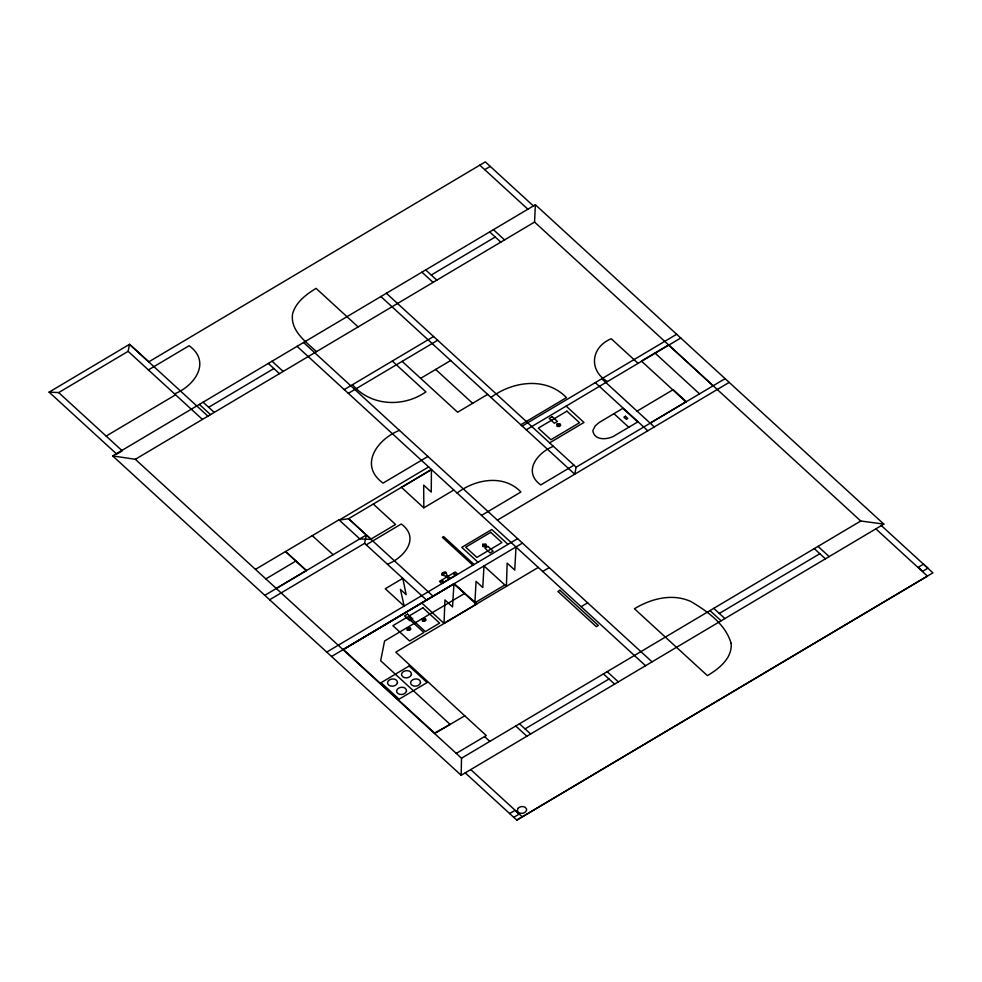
<?xml version="1.0" encoding="UTF-8"?>
<svg xmlns="http://www.w3.org/2000/svg" width="982" height="982" viewBox="0 0 982 982"><rect width="100%" height="100%" fill="white"/><g stroke="black" fill="none" stroke-linecap="round" stroke-linejoin="round"><path stroke-width="1.47" d="M428.631 466.941L339.232 520.055L348.536 518.754L431.429 469.494L431.245 492.08L423.672 485.133L423.843 507.829L453.819 490.018M461.159 775.277L461.515 758.214L135.332 459.294L112.672 455.918L535.362 204.759L883.837 524.118L461.159 775.277L112.672 455.918M444.024 623.312L444.956 599.965L452.542 606.913L453.93 583.75L343.344 649.458L434.584 733.088L450.137 724.409L380.66 660.739L384.576 641.001L464.83 593.324L453.93 583.75L476.258 604.212M883.837 524.118L860.748 521L534.564 222.067L535.362 204.759M515.992 546.999L514.752 570.076L507.178 563.128L506.393 586.389L483.991 565.939L482.763 587.494L476.074 581.356L474.883 602.948M58.687 392.591L122.259 450.848L116.76 454.126L49.1 392.125L58.687 392.591L128.126 351.335L129.55 344.314L148.773 361.855L485.317 161.883L533.386 205.938M269.633 599.757L364.617 543.316L366.286 535.018L264.796 595.325M725.121 378.659L576.152 467.174L574.728 474.196L380.881 296.552M49.1 392.125L129.55 344.314L207.926 416.159M484.74 169.665L490.239 166.4M148.405 369.919L189.121 345.725C211.646 362.051 194.51 385.987 174.55 393.868M106.142 436.082L175.668 394.764M208.675 407.285L273.868 368.557M431.258 275.034L495.235 237.018M135.332 459.294L534.564 222.067M344.24 389.596L433.578 336.519M348.328 393.352L437.665 340.263M420.652 378.352L450.677 360.504M399.453 430.362C377.628 438.942 358.234 465.087 383.066 483.107L427.919 456.458M487.649 394.396L457.624 412.231L402.141 361.376M490.963 397.428C512.825 381.225 546.053 376.487 566.479 397.624L520.804 424.764M255.467 569.376L285.492 551.54L306.274 570.579L276.249 588.427M431.528 469.58L401.503 487.428L423.794 507.854M522.191 426.053L676.672 334.261M265.852 578.901L295.877 561.053M526.278 429.797L680.759 338.004M366.261 544.814L401.282 524.007C420.664 538.197 403.897 557.825 387.436 564.233M457.096 493.025C475.362 479.179 503.521 473.925 520.951 491.994L481.536 515.415M549.625 442.87L583.983 422.456L566.172 406.143M553.394 446.319C537.498 452.53 522.338 471.532 540.738 484.936L573.979 465.186M637.072 411.127L673.186 389.658L686.258 401.65L650.145 423.107M628.775 427.28L637.772 421.929L622.919 408.316L599.032 422.591L595.215 425.906L592.833 430.558C594.233 441.384 609.049 439.875 615.849 434.903L628.775 427.28L613.922 413.655M497.408 520.141L729.209 382.403M445.975 576.459L447.326 575.648M446.675 577.109L439.47 581.381L441.74 583.468L457.551 574.065L455.292 571.99L448.025 576.299M326.736 652.085L517.612 538.664M331.56 656.504L522.449 543.083M474.772 602.85L504.797 585.002M538.296 567.424L443.974 623.349L421.683 602.911M542.69 571.475L549.196 567.608M581.123 606.68L587.629 602.825M434.609 733.554L464.744 715.817L395.807 652.146L476.945 603.93L454.089 583.885L343.074 649.667M456.262 753.403L486.286 735.555L464.633 715.706M461.515 758.214L860.748 521M525.051 728.889L609.012 679.004M719.315 613.455L819.835 553.725M509.56 813.612L515.022 810.359L519.122 814.127L513.66 817.368M465.223 772.859L516.79 820.117L932.9 572.825L881.357 525.591M516.79 820.117L927.425 576.115L875.858 528.856M371.122 539.449L359.78 538.885L338.962 519.809L285.627 551.503L306.421 570.567M479.805 165.16L527.874 209.203M713.079 385.816L668.497 344.952L641.393 361.057L685.988 401.908M654.945 353.004L699.528 393.868M493.418 229.69L504.564 239.903M638.091 363.352L611.234 338.741C591.004 347.088 588.292 370.153 607.428 381.581M489.662 231.912L500.808 242.124M818.018 546.385L829.164 556.61M814.262 548.619L825.408 558.832M601.757 378.77L654.294 426.925M595.288 382.612L647.825 430.767M425.672 269.927L436.83 280.152M421.929 272.161L433.074 282.374M386.392 293.274L576.152 467.174M713.742 608.349L724.888 618.562M709.986 610.583L721.132 620.796M435.664 369.428L472.637 403.307M358.123 326.908L316.069 288.364C306.126 294.453 295.705 302.198 292.562 314.007C290.132 330.615 305.844 341.797 316.486 351.642M392.272 361.069L425.893 391.879C403.43 407.628 370.742 406.29 352.489 384.698M303.561 342.497L652.036 661.843M297.055 346.351L645.53 665.71M508.001 544.372L491.798 529.519L461.773 547.355L477.976 562.207M272.039 361.216L283.184 371.442M607.183 671.663L618.329 681.876M268.295 363.45L279.44 373.663M603.427 673.898L614.585 684.11M474.122 564.503L443.618 536.553L442.366 537.301L472.87 565.251M453.586 572.997L455.906 575.047M373.283 504.048L395.574 524.486L370.95 539.106L348.659 518.68M450.296 578.373L447.105 575.452L446.11 572.469L444.06 572.101L441.961 573.341L442.01 574.9L445.742 576.25L448.946 579.184M441.078 580.436L443.336 582.51M348.536 518.754L433.05 596.209M364.58 543.341L426.544 600.063M203.102 402.178L214.248 412.403M199.358 404.412L210.504 414.625M128.126 351.335L202.427 419.424M519.478 723.783L530.624 733.996M312.288 535.656L333.094 554.72M515.722 726.005L526.868 736.23M484.58 736.574L489.834 741.398M470.722 769.581L522.289 816.84M731.124 643.32C732.437 658.345 718.922 668.693 707.421 675.653L634.433 608.766C651.041 598.615 672.363 593.079 690.862 601.512C707.396 611.246 725.502 624.147 731.124 643.32M442.293 574.249L442.084 574.924C449.756 571.88 444.38 571.389 442.293 574.249M397.452 682.834C396.249 686.811 389.461 687.498 387.669 683.717L387.583 682.343C388.737 677.875 397.6 677.654 397.452 682.834M411.458 674.499C410.255 678.488 403.479 679.176 401.687 675.395L401.589 674.008C402.743 669.54 411.605 669.331 411.458 674.499M406.511 691.132C405.308 695.109 398.52 695.796 396.728 692.015L396.642 690.641C397.796 686.173 406.658 685.952 406.511 691.132M420.517 682.809C419.314 686.786 412.538 687.474 410.734 683.693L410.66 682.318C411.802 677.85 420.664 677.629 420.517 682.809M517.87 808.456L517.342 811.022C519.036 814.594 525.444 813.943 526.585 810.187L526.499 808.886C525.002 805.706 519.92 805.94 517.87 808.456M407.739 628.357L407.8 629.646L409.899 628.996L409.531 628.222L407.739 628.357M423.009 619.286L423.058 620.587L425.157 619.924L424.801 619.151L423.009 619.286M483.377 544.74L483.426 546.041L485.525 545.378L485.169 544.605L483.377 544.74M557.641 424.531L557.69 425.82L559.789 425.169L559.421 424.396L557.641 424.531M407.051 627.928L407.137 630.186L409.654 630.309L410.82 629.045L410.181 627.682L407.051 627.928M422.321 618.856L422.407 621.115L424.911 621.238L426.09 619.973L425.452 618.611L422.321 618.856M482.678 544.31L482.776 546.569L485.28 546.692L486.446 545.427L485.82 544.077L482.678 544.31M556.941 424.101L557.039 426.36L559.544 426.483L560.71 425.218L560.084 423.856L556.941 424.101M454.261 574.556L454.703 574.028L454.261 574.556M442.305 581.332L443.164 581.209L442.305 581.332M552.203 416.687L549.196 418.467L554.4 423.242L557.408 421.45L552.203 416.687M566.921 411.151L538.296 428.152L550.914 439.727L579.54 422.714L566.921 411.151M625.424 416.258L623.914 417.166L626.27 419.326L627.793 418.43L625.424 416.258M402.792 578.349L385.275 588.758L404.167 606.066L400.423 589.409L406.18 594.687L402.792 578.349M490.73 532.318L465.701 547.183L476.871 557.42L501.9 542.555L490.73 532.318M487.944 546.397L484.936 548.177L490.141 552.952L493.136 551.16L487.944 546.397M407.518 614.131L404.51 615.91L409.715 620.673L412.722 618.893L407.518 614.131M407.162 617.199L392.898 625.669L409.617 641.001L423.88 632.518L407.162 617.199M422.886 607.797L408.622 616.279L425.341 631.598L439.605 623.128L422.886 607.797M409.101 666.029L381.077 682.686L399.097 699.196L427.121 682.551L409.101 666.029M559.912 590.268L557.911 591.459L596.332 626.676L598.333 625.485L559.912 590.268M923.522 564.134L918.366 567.191L922.761 571.229L927.929 568.161L923.522 564.134"/></g></svg>
